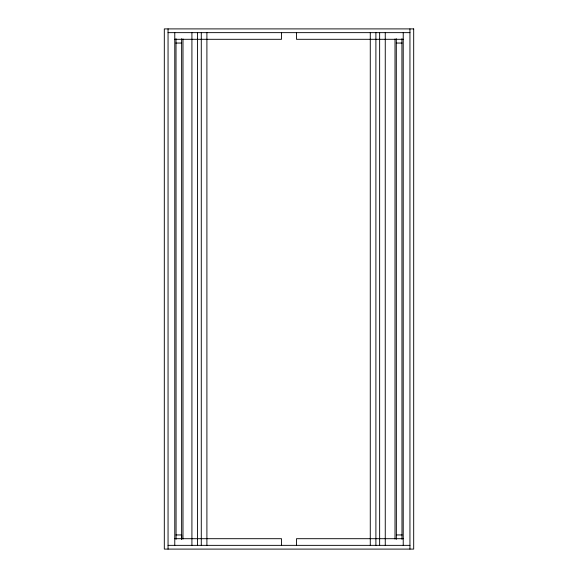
<?xml version="1.0" encoding="UTF-8"?>
<svg xmlns="http://www.w3.org/2000/svg" width="578" height="578" viewBox="0 0 578 578"><rect width="100%" height="100%" fill="white"/><g stroke="black" fill="none" stroke-linecap="round" stroke-linejoin="round"><path stroke-width="0.87" d="M168.054 32.643L409.947 32.643M174.773 39.304L281.508 39.304L281.508 32.643M403.227 39.304L296.478 39.304L296.492 32.643M175.857 43.047L181.629 43.047M396.313 43.047L402.086 43.047M175.914 534.953L181.687 534.953L181.687 539.288M396.371 534.953L402.144 534.953M174.773 538.696L281.508 538.696L281.508 545.357M403.227 538.696L296.492 538.696L296.492 545.357M168.054 545.357L409.947 545.357M409.947 28.9L409.947 549.1M403.227 32.643L403.227 545.357M401.927 38.712L401.985 539.288M396.313 38.712L396.371 539.288M395.012 38.964L395.012 539.036M385.259 32.643L385.259 545.357M379.638 32.643L379.638 545.357M375.895 32.643L375.895 545.357M370.274 32.643L370.274 545.357M206.902 32.643L206.902 545.357M201.281 32.643L201.281 545.357M197.539 32.643L197.539 545.357M191.918 32.643L191.918 545.357M182.988 38.964L182.988 539.036M181.629 38.712L181.629 539.036M176.015 38.712L176.073 539.288M174.773 32.643L174.773 545.357M168.054 28.9L168.054 549.1M413.689 28.9L164.311 28.9L164.311 549.1L413.689 549.1L413.689 28.9"/></g></svg>
